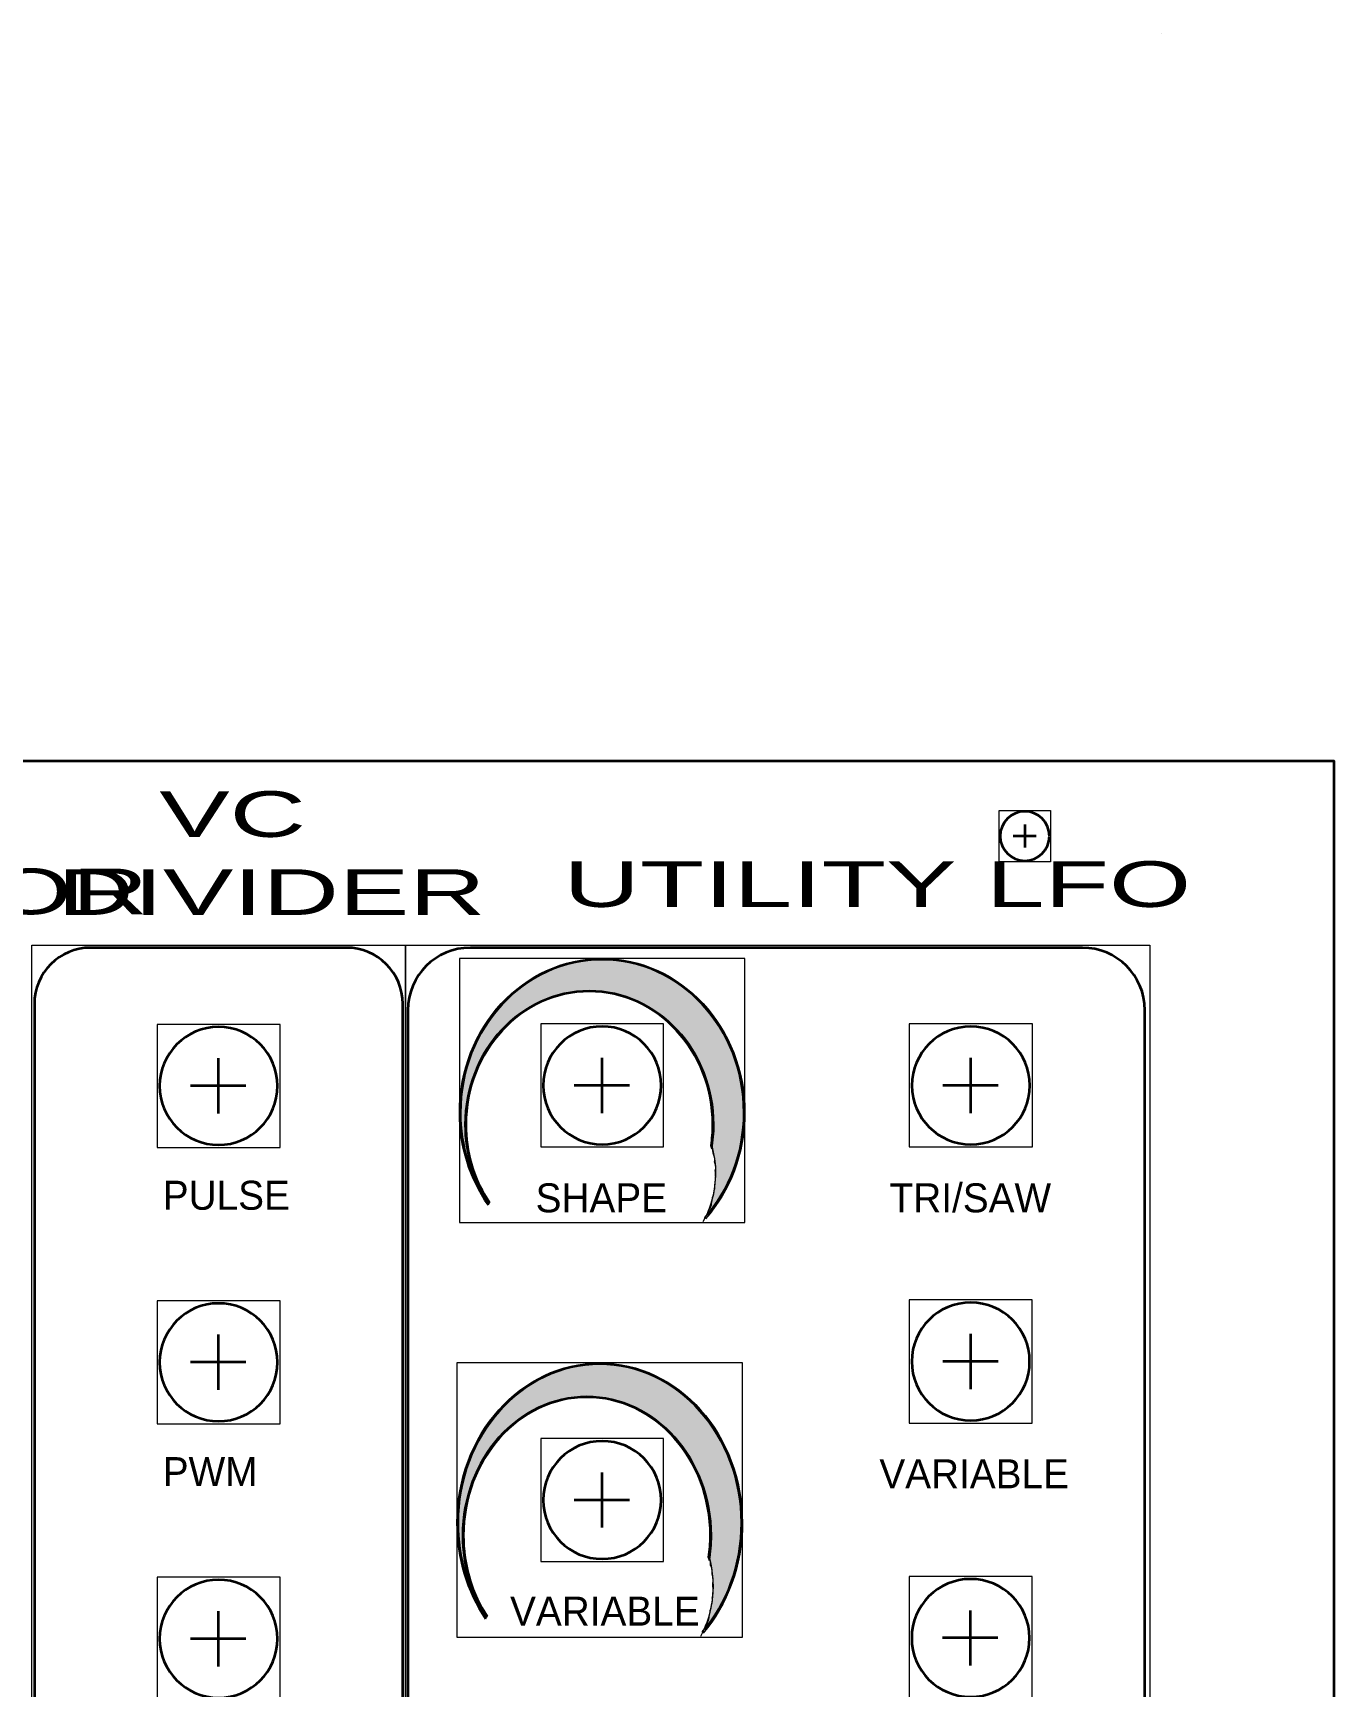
# Model space of a CAD drawing. Header units: inches. Extents: x 1 to 18, y -8 to 1.
# Drawn here: x 14.47 to 18, y -3.513 to 0.975 of the extents above; entities that cross this region are included whole.
import ezdxf

# ---------------------------------------------------------------- set-up
doc = ezdxf.new("R2010")
doc.units = ezdxf.units.IN
doc.header["$MEASUREMENT"] = 0
doc.layers.add('base panel', color=7, linetype='Continuous')
doc.layers.add('modules', color=7, linetype='Continuous')

# ---------------------------------------------------------------- blocks, each defined once
blk = doc.blocks.new('block 7')
at = {"layer": 'base panel', "lineweight": 0}
blk.add_lwpolyline([(17.0914, -1.1343), (17.2311, -1.1343), (17.2311, -1.2739), (17.0914, -1.2739), (17.0914, -1.1343)], dxfattribs=at)
at = {"layer": 'base panel', "color": 179, "lineweight": 35, "true_color": 0x231f20}
blk.add_open_spline([(17.2282, -1.2041), (17.2282, -1.241), (17.1982, -1.271), (17.1613, -1.271), (17.1243, -1.271), (17.0943, -1.241), (17.0943, -1.2041), (17.0943, -1.1671), (17.1243, -1.1372), (17.1613, -1.1372), (17.1982, -1.1372), (17.2282, -1.1671), (17.2282, -1.2041)], degree=3, knots=[0, 0, 0, 0, 1, 1, 1, 2, 2, 2, 3, 3, 3, 4, 4, 4, 4], dxfattribs=at)
blk = doc.blocks.new('block 6')
at = {"layer": 'base panel', "lineweight": 0}
blk.add_lwpolyline([(17.0914, -1.1343), (17.2311, -1.1343), (17.2311, -1.2739), (17.0914, -1.2739), (17.0914, -1.1343)], dxfattribs=at)
at = {"layer": 'base panel', "color": 179, "lineweight": 35, "true_color": 0x231f20}
for points in [[(17.1923, -1.2041), (17.1295, -1.2041)], [(17.1609, -1.1727), (17.1609, -1.2354)]]:
    blk.add_lwpolyline(points, dxfattribs=at)
at = {"layer": 'base panel'}
blk.add_blockref('block 7', (0, 0), dxfattribs=at)
blk = doc.blocks.new('block 5')
at = {"layer": 'base panel'}
blk.add_blockref('block 6', (0, 0), dxfattribs=at)
blk = doc.blocks.new('block 153')
at = {"layer": 'modules', "lineweight": 0}
blk.add_lwpolyline([(14.4662, -1.5), (15.4801, -1.5), (15.4801, -7.5139), (14.4662, -7.5139), (14.4662, -1.5)], dxfattribs=at)
blk.add_open_spline([(15.3204, -7.5069), (15.3204, -7.5069), (14.6258, -7.5069), (14.6258, -7.5069), (14.5415, -7.5069), (14.4731, -7.4386), (14.4731, -7.3542), (14.4731, -7.3542), (14.4731, -1.6597), (14.4731, -1.6597), (14.4731, -1.5753), (14.5415, -1.5069), (14.6258, -1.5069), (14.6258, -1.5069), (15.3204, -1.5069), (15.3204, -1.5069), (15.4047, -1.5069), (15.4731, -1.5753), (15.4731, -1.6597), (15.4731, -1.6597), (15.4731, -7.3542), (15.4731, -7.3542), (15.4731, -7.4386), (15.4047, -7.5069), (15.3204, -7.5069)], degree=3, knots=[0, 0, 0, 0, 1, 1, 1, 2, 2, 2, 3, 3, 3, 4, 4, 4, 5, 5, 5, 6, 6, 6, 7, 7, 7, 8, 8, 8, 8], dxfattribs=at)
at = {"layer": 'modules', "color": 179, "lineweight": 35, "true_color": 0x231f20}
blk.add_open_spline([(15.3204, -7.5069), (15.3204, -7.5069), (14.6258, -7.5069), (14.6258, -7.5069), (14.5415, -7.5069), (14.4731, -7.4386), (14.4731, -7.3542), (14.4731, -7.3542), (14.4731, -1.6597), (14.4731, -1.6597), (14.4731, -1.5753), (14.5415, -1.5069), (14.6258, -1.5069), (14.6258, -1.5069), (15.3204, -1.5069), (15.3204, -1.5069), (15.4047, -1.5069), (15.4731, -1.5753), (15.4731, -1.6597), (15.4731, -1.6597), (15.4731, -7.3542), (15.4731, -7.3542), (15.4731, -7.4386), (15.4047, -7.5069), (15.3204, -7.5069)], degree=3, knots=[0, 0, 0, 0, 1, 1, 1, 2, 2, 2, 3, 3, 3, 4, 4, 4, 5, 5, 5, 6, 6, 6, 7, 7, 7, 8, 8, 8, 8], dxfattribs=at)
blk = doc.blocks.new('block 154')
at = {"layer": 'modules', "lineweight": 0}
blk.add_lwpolyline([(14.8062, -2.0491), (15.1401, -2.0491), (15.1401, -1.7152), (14.8062, -1.7152), (14.8062, -2.0491)], dxfattribs=at)
at = {"layer": 'modules', "color": 179, "lineweight": 35, "true_color": 0x231f20}
for points in [[(14.9722, -1.8071), (14.9722, -1.9571)], [(15.0472, -1.8821), (14.8972, -1.8821)]]:
    blk.add_lwpolyline(points, dxfattribs=at)
blk.add_open_spline([(15.1331, -1.8821), (15.1331, -1.9705), (15.0615, -2.0421), (14.9731, -2.0421), (14.8848, -2.0421), (14.8131, -1.9705), (14.8131, -1.8821), (14.8131, -1.7938), (14.8848, -1.7221), (14.9731, -1.7221), (15.0615, -1.7221), (15.1331, -1.7938), (15.1331, -1.8821)], degree=3, knots=[0, 0, 0, 0, 1, 1, 1, 2, 2, 2, 3, 3, 3, 4, 4, 4, 4], dxfattribs=at)
blk = doc.blocks.new('block 155')
at = {"layer": 'modules', "lineweight": 0}
blk.add_lwpolyline([(14.8062, -2.7989), (15.1401, -2.7989), (15.1401, -2.465), (14.8062, -2.465), (14.8062, -2.7989)], dxfattribs=at)
at = {"layer": 'modules', "color": 179, "lineweight": 35, "true_color": 0x231f20}
for points in [[(14.9722, -2.5569), (14.9722, -2.7069)], [(15.0472, -2.6319), (14.8972, -2.6319)]]:
    blk.add_lwpolyline(points, dxfattribs=at)
blk.add_open_spline([(15.1331, -2.6319), (15.1331, -2.7203), (15.0615, -2.7919), (14.9731, -2.7919), (14.8848, -2.7919), (14.8131, -2.7203), (14.8131, -2.6319), (14.8131, -2.5436), (14.8848, -2.4719), (14.9731, -2.4719), (15.0615, -2.4719), (15.1331, -2.5436), (15.1331, -2.6319)], degree=3, knots=[0, 0, 0, 0, 1, 1, 1, 2, 2, 2, 3, 3, 3, 4, 4, 4, 4], dxfattribs=at)
blk = doc.blocks.new('block 156')
at = {"layer": 'modules', "lineweight": 0}
blk.add_lwpolyline([(14.8062, -3.5489), (15.1401, -3.5489), (15.1401, -3.215), (14.8062, -3.215), (14.8062, -3.5489)], dxfattribs=at)
at = {"layer": 'modules', "color": 179, "lineweight": 35, "true_color": 0x231f20}
for points in [[(14.9722, -3.3069), (14.9722, -3.4569)], [(15.0472, -3.3819), (14.8972, -3.3819)]]:
    blk.add_lwpolyline(points, dxfattribs=at)
blk.add_open_spline([(15.1331, -3.3819), (15.1331, -3.4703), (15.0615, -3.5419), (14.9731, -3.5419), (14.8848, -3.5419), (14.8131, -3.4703), (14.8131, -3.3819), (14.8131, -3.2936), (14.8848, -3.2219), (14.9731, -3.2219), (15.0615, -3.2219), (15.1331, -3.2936), (15.1331, -3.3819)], degree=3, knots=[0, 0, 0, 0, 1, 1, 1, 2, 2, 2, 3, 3, 3, 4, 4, 4, 4], dxfattribs=at)
blk = doc.blocks.new('block 162')
at = {"layer": 'modules', "lineweight": 0}
blk.add_lwpolyline([(14.4662, -1.5), (15.4801, -1.5), (15.4801, -7.5139), (14.4662, -7.5139), (14.4662, -1.5)], dxfattribs=at)
blk = doc.blocks.new('block 152')
at = {"layer": 'modules', "lineweight": 0}
blk.add_lwpolyline([(14.4662, -1.5), (15.4801, -1.5), (15.4801, -7.5139), (14.4662, -7.5139), (14.4662, -1.5)], dxfattribs=at)
at = {"layer": 'modules'}
for name in ['block 153', 'block 162', 'block 154', 'block 155', 'block 156']:
    blk.add_blockref(name, (0, 0), dxfattribs=at)
at = {"layer": 'modules', "color": 179, "true_color": 0x231f20, "char_height": 0.078667, "attachment_point": 7}
for s, insert in [('\\fFutura Medium|b0|i0|c0|p34;\\W1;PULSE', (14.8216, -2.2191)), ('\\fFutura Medium|b0|i0|c0|p34;\\W1;PWM', (14.8216, -2.9679))]:
    blk.add_mtext(s, dxfattribs=dict(at, insert=insert))
blk = doc.blocks.new('block 151')
at = {"layer": 'modules'}
blk.add_blockref('block 152', (0, 0), dxfattribs=at)
blk = doc.blocks.new('block 167')
at = {"layer": 'modules', "lineweight": 0}
blk.add_lwpolyline([(15.4801, -1.5), (17.5009, -1.5), (17.5009, -7.5139), (15.4801, -7.5139), (15.4801, -1.5)], dxfattribs=at)
blk.add_open_spline([(17.3176, -7.5069), (17.3176, -7.5069), (15.6564, -7.5069), (15.6564, -7.5069), (15.5628, -7.5069), (15.487, -7.4311), (15.487, -7.3376), (15.487, -7.3376), (15.487, -1.6763), (15.487, -1.6763), (15.487, -1.5828), (15.5628, -1.5069), (15.6564, -1.5069), (15.6564, -1.5069), (17.3176, -1.5069), (17.3176, -1.5069), (17.4112, -1.5069), (17.487, -1.5828), (17.487, -1.6763), (17.487, -1.6763), (17.487, -7.3376), (17.487, -7.3376), (17.487, -7.4311), (17.4112, -7.5069), (17.3176, -7.5069)], degree=3, knots=[0, 0, 0, 0, 1, 1, 1, 2, 2, 2, 3, 3, 3, 4, 4, 4, 5, 5, 5, 6, 6, 6, 7, 7, 7, 8, 8, 8, 8], dxfattribs=at)
at = {"layer": 'modules', "color": 179, "lineweight": 35, "true_color": 0x231f20}
blk.add_open_spline([(17.3176, -7.5069), (17.3176, -7.5069), (15.6564, -7.5069), (15.6564, -7.5069), (15.5628, -7.5069), (15.487, -7.4311), (15.487, -7.3376), (15.487, -7.3376), (15.487, -1.6763), (15.487, -1.6763), (15.487, -1.5828), (15.5628, -1.5069), (15.6564, -1.5069), (15.6564, -1.5069), (17.3176, -1.5069), (17.3176, -1.5069), (17.4112, -1.5069), (17.487, -1.5828), (17.487, -1.6763), (17.487, -1.6763), (17.487, -7.3376), (17.487, -7.3376), (17.487, -7.4311), (17.4112, -7.5069), (17.3176, -7.5069)], degree=3, knots=[0, 0, 0, 0, 1, 1, 1, 2, 2, 2, 3, 3, 3, 4, 4, 4, 5, 5, 5, 6, 6, 6, 7, 7, 7, 8, 8, 8, 8], dxfattribs=at)
blk = doc.blocks.new('block 168')
at = {"layer": 'modules', "lineweight": 0}
blk.add_lwpolyline([(15.8473, -2.0474), (16.1811, -2.0474), (16.1811, -1.7136), (15.8473, -1.7136), (15.8473, -2.0474)], dxfattribs=at)
at = {"layer": 'modules', "color": 179, "lineweight": 35, "true_color": 0x231f20}
for points in [[(16.0133, -1.8055), (16.0133, -1.9555)], [(16.0883, -1.8805), (15.9383, -1.8805)]]:
    blk.add_lwpolyline(points, dxfattribs=at)
blk.add_open_spline([(16.1742, -1.8805), (16.1742, -1.9689), (16.1026, -2.0405), (16.0142, -2.0405), (15.9258, -2.0405), (15.8542, -1.9689), (15.8542, -1.8805), (15.8542, -1.7921), (15.9258, -1.7205), (16.0142, -1.7205), (16.1026, -1.7205), (16.1742, -1.7921), (16.1742, -1.8805)], degree=3, knots=[0, 0, 0, 0, 1, 1, 1, 2, 2, 2, 3, 3, 3, 4, 4, 4, 4], dxfattribs=at)
blk = doc.blocks.new('block 169')
at = {"layer": 'modules', "lineweight": 0}
blk.add_lwpolyline([(15.8473, -3.1724), (16.1811, -3.1724), (16.1811, -2.8386), (15.8473, -2.8386), (15.8473, -3.1724)], dxfattribs=at)
at = {"layer": 'modules', "color": 179, "lineweight": 35, "true_color": 0x231f20}
for points in [[(16.0133, -2.9305), (16.0133, -3.0805)], [(16.0883, -3.0055), (15.9383, -3.0055)]]:
    blk.add_lwpolyline(points, dxfattribs=at)
blk.add_open_spline([(16.1742, -3.0055), (16.1742, -3.0939), (16.1026, -3.1655), (16.0142, -3.1655), (15.9258, -3.1655), (15.8542, -3.0939), (15.8542, -3.0055), (15.8542, -2.9171), (15.9258, -2.8455), (16.0142, -2.8455), (16.1026, -2.8455), (16.1742, -2.9171), (16.1742, -3.0055)], degree=3, knots=[0, 0, 0, 0, 1, 1, 1, 2, 2, 2, 3, 3, 3, 4, 4, 4, 4], dxfattribs=at)
blk = doc.blocks.new('block 174')
at = {"layer": 'modules', "lineweight": 0}
blk.add_lwpolyline([(16.8478, -2.0477), (17.1817, -2.0477), (17.1817, -1.7138), (16.8478, -1.7138), (16.8478, -2.0477)], dxfattribs=at)
at = {"layer": 'modules', "color": 179, "lineweight": 35, "true_color": 0x231f20}
for points in [[(17.0138, -1.8058), (17.0138, -1.9558)], [(17.0888, -1.8808), (16.9388, -1.8808)]]:
    blk.add_lwpolyline(points, dxfattribs=at)
blk.add_open_spline([(17.1748, -1.8808), (17.1748, -1.9691), (17.1031, -2.0408), (17.0148, -2.0408), (16.9264, -2.0408), (16.8548, -1.9691), (16.8548, -1.8808), (16.8548, -1.7924), (16.9264, -1.7208), (17.0148, -1.7208), (17.1031, -1.7208), (17.1748, -1.7924), (17.1748, -1.8808)], degree=3, knots=[0, 0, 0, 0, 1, 1, 1, 2, 2, 2, 3, 3, 3, 4, 4, 4, 4], dxfattribs=at)
blk = doc.blocks.new('block 175')
at = {"layer": 'modules', "lineweight": 0}
blk.add_lwpolyline([(16.8475, -2.7966), (17.1813, -2.7966), (17.1813, -2.4627), (16.8475, -2.4627), (16.8475, -2.7966)], dxfattribs=at)
at = {"layer": 'modules', "color": 179, "lineweight": 35, "true_color": 0x231f20}
for points in [[(17.0135, -2.5547), (17.0135, -2.7047)], [(17.0885, -2.6297), (16.9385, -2.6297)]]:
    blk.add_lwpolyline(points, dxfattribs=at)
blk.add_open_spline([(17.1744, -2.6297), (17.1744, -2.718), (17.1028, -2.7897), (17.0144, -2.7897), (16.926, -2.7897), (16.8544, -2.718), (16.8544, -2.6297), (16.8544, -2.5413), (16.926, -2.4697), (17.0144, -2.4697), (17.1028, -2.4697), (17.1744, -2.5413), (17.1744, -2.6297)], degree=3, knots=[0, 0, 0, 0, 1, 1, 1, 2, 2, 2, 3, 3, 3, 4, 4, 4, 4], dxfattribs=at)
blk = doc.blocks.new('block 176')
at = {"layer": 'modules', "lineweight": 0}
blk.add_lwpolyline([(16.8473, -3.5469), (17.1811, -3.5469), (17.1811, -3.213), (16.8473, -3.213), (16.8473, -3.5469)], dxfattribs=at)
at = {"layer": 'modules', "color": 179, "lineweight": 35, "true_color": 0x231f20}
for points in [[(17.0133, -3.3049), (17.0133, -3.4549)], [(17.0883, -3.3799), (16.9383, -3.3799)]]:
    blk.add_lwpolyline(points, dxfattribs=at)
blk.add_open_spline([(17.1742, -3.3799), (17.1742, -3.4683), (17.1026, -3.5399), (17.0142, -3.5399), (16.9258, -3.5399), (16.8542, -3.4683), (16.8542, -3.3799), (16.8542, -3.2916), (16.9258, -3.2199), (17.0142, -3.2199), (17.1026, -3.2199), (17.1742, -3.2916), (17.1742, -3.3799)], degree=3, knots=[0, 0, 0, 0, 1, 1, 1, 2, 2, 2, 3, 3, 3, 4, 4, 4, 4], dxfattribs=at)
blk = doc.blocks.new('block 182')
at = {"layer": 'modules', "lineweight": 0}
blk.add_lwpolyline([(15.4801, -1.5), (17.5009, -1.5), (17.5009, -7.5139), (15.4801, -7.5139), (15.4801, -1.5)], dxfattribs=at)
blk = doc.blocks.new('block 183')
at = {"layer": 'modules', "lineweight": 0}
blk.add_lwpolyline([(15.4801, -1.5), (17.5009, -1.5), (17.5009, -7.5139), (15.4801, -7.5139), (15.4801, -1.5)], dxfattribs=at)
blk = doc.blocks.new('block 186')
at = {"layer": 'modules', "true_color": 0xffffff}
h = blk.add_hatch(color=7, dxfattribs=at)
h.dxf.hatch_style = 2
edge = h.paths.add_edge_path()
edge.add_spline(control_points=[(16.0075, -2.6335), (15.7938, -2.6335), (15.6199, -2.8284), (15.6199, -3.0678), (15.6199, -3.1635), (15.6473, -3.2539), (15.6977, -3.3286), (15.6984, -3.3271), (15.6991, -3.3257), (15.7, -3.3244), (15.6507, -3.2507), (15.6239, -3.1619), (15.6239, -3.0678), (15.6239, -2.8309), (15.796, -2.6382), (16.0075, -2.6382), (16.2191, -2.6382), (16.3912, -2.8309), (16.3912, -3.0678), (16.3912, -3.1822), (16.351, -3.2863), (16.2857, -3.3633), (16.2866, -3.3645), (16.2874, -3.3658), (16.2881, -3.3671), (16.3544, -3.2892), (16.3951, -3.1837), (16.3951, -3.0678), (16.3951, -2.8284), (16.2213, -2.6335), (16.0075, -2.6335)], knot_values=[0, 0, 0, 0, 0.013889, 0.013889, 0.013889, 0.027778, 0.027778, 0.027778, 0.041667, 0.041667, 0.041667, 0.055556, 0.055556, 0.055556, 0.069444, 0.069444, 0.069444, 0.083333, 0.083333, 0.083333, 0.097222, 0.097222, 0.097222, 0.111111, 0.111111, 0.111111, 0.125, 0.125, 0.125, 0.138889, 0.138889, 0.138889, 0.138889], degree=3, periodic=0)
edge.add_line((16.0075, -2.6335), (16.0075, -2.6335))
h = blk.add_hatch(color=7, dxfattribs=at)
h.dxf.hatch_style = 2
edge = h.paths.add_edge_path()
edge.add_spline(control_points=[(16.3098, -3.298), (16.3098, -3.2982), (16.3098, -3.2985), (16.3097, -3.2988), (16.3091, -3.3013), (16.3081, -3.3037), (16.3069, -3.3061), (16.3071, -3.311), (16.3063, -3.3158), (16.3049, -3.3203), (16.3047, -3.3259), (16.3036, -3.3314), (16.3012, -3.3361), (16.2998, -3.339), (16.298, -3.3417), (16.2958, -3.344), (16.2955, -3.3447), (16.2953, -3.3455), (16.295, -3.3462), (16.2946, -3.3498), (16.2942, -3.3534), (16.2937, -3.357), (16.3554, -3.2804), (16.3931, -3.1792), (16.3931, -3.0678), (16.3931, -2.8292), (16.2205, -2.6359), (16.0075, -2.6359), (15.7946, -2.6359), (15.6219, -2.8292), (15.6219, -3.0678), (15.6219, -3.1649), (15.6506, -3.2543), (15.6988, -3.3264), (15.6995, -3.3251), (15.7003, -3.3239), (15.7011, -3.3227), (15.6609, -3.2607), (15.637, -3.1845), (15.637, -3.1019), (15.637, -2.894), (15.7872, -2.7256), (15.9727, -2.7256), (16.1583, -2.7256), (16.3086, -2.894), (16.3086, -3.1019), (16.3086, -3.1216), (16.3069, -3.1408), (16.3042, -3.1597), (16.3057, -3.1632), (16.3066, -3.167), (16.3071, -3.1709), (16.3083, -3.1745), (16.3086, -3.1784), (16.3086, -3.1823), (16.3105, -3.1858), (16.3118, -3.1898), (16.3125, -3.194), (16.3125, -3.194), (16.3125, -3.194), (16.3125, -3.194), (16.3128, -3.1961), (16.313, -3.1982), (16.313, -3.2003), (16.313, -3.2003), (16.313, -3.2004), (16.313, -3.2004), (16.3131, -3.2025), (16.313, -3.2046), (16.3127, -3.2067), (16.316, -3.2144), (16.3166, -3.2237), (16.3146, -3.2321), (16.3149, -3.2348), (16.315, -3.2375), (16.3148, -3.2402), (16.3148, -3.2403), (16.3149, -3.2404), (16.3149, -3.2404), (16.3161, -3.2455), (16.3162, -3.2523), (16.3149, -3.2582), (16.3149, -3.2614), (16.3146, -3.2646), (16.314, -3.2677), (16.3137, -3.2687), (16.3134, -3.2698), (16.313, -3.2708), (16.3133, -3.2725), (16.3135, -3.2742), (16.3135, -3.2759), (16.3137, -3.2797), (16.3129, -3.2838), (16.3116, -3.2876), (16.3114, -3.2911), (16.3108, -3.2947), (16.3098, -3.298)], knot_values=[0, 0, 0, 0, 0.013889, 0.013889, 0.013889, 0.027778, 0.027778, 0.027778, 0.041667, 0.041667, 0.041667, 0.055556, 0.055556, 0.055556, 0.069444, 0.069444, 0.069444, 0.083333, 0.083333, 0.083333, 0.097222, 0.097222, 0.097222, 0.111111, 0.111111, 0.111111, 0.125, 0.125, 0.125, 0.138889, 0.138889, 0.138889, 0.152778, 0.152778, 0.152778, 0.166667, 0.166667, 0.166667, 0.180556, 0.180556, 0.180556, 0.194444, 0.194444, 0.194444, 0.208333, 0.208333, 0.208333, 0.222222, 0.222222, 0.222222, 0.236111, 0.236111, 0.236111, 0.25, 0.25, 0.25, 0.263889, 0.263889, 0.263889, 0.277778, 0.277778, 0.277778, 0.291667, 0.291667, 0.291667, 0.305556, 0.305556, 0.305556, 0.319444, 0.319444, 0.319444, 0.333333, 0.333333, 0.333333, 0.347222, 0.347222, 0.347222, 0.361111, 0.361111, 0.361111, 0.375, 0.375, 0.375, 0.388889, 0.388889, 0.388889, 0.402778, 0.402778, 0.402778, 0.416667, 0.416667, 0.416667, 0.430556, 0.430556, 0.430556, 0.444444, 0.444444, 0.444444, 0.444444], degree=3, periodic=0)
edge.add_line((16.3098, -3.298), (16.3098, -3.298))
h = blk.add_hatch(color=7, dxfattribs=at)
h.dxf.hatch_style = 2
edge = h.paths.add_edge_path()
edge.add_spline(control_points=[(16.3021, -3.1604), (16.3033, -3.1631), (16.3042, -3.166), (16.3048, -3.1691), (16.3083, -3.1472), (16.3104, -3.1248), (16.3104, -3.1019), (16.3104, -2.8931), (16.1589, -2.7233), (15.9727, -2.7233), (15.7865, -2.7233), (15.635, -2.8931), (15.635, -3.1019), (15.635, -3.1842), (15.6587, -3.2605), (15.6987, -3.3227), (15.6976, -3.3189), (15.6965, -3.315), (15.6956, -3.3111), (15.6953, -3.3103), (15.6951, -3.3095), (15.6949, -3.3086), (15.6596, -3.2494), (15.639, -3.1783), (15.639, -3.1019), (15.639, -2.8957), (15.7887, -2.728), (15.9727, -2.728), (16.1567, -2.728), (16.3064, -2.8957), (16.3064, -3.1019), (16.3064, -3.1218), (16.3048, -3.1413), (16.3021, -3.1604)], knot_values=[0, 0, 0, 0, 0.013889, 0.013889, 0.013889, 0.027778, 0.027778, 0.027778, 0.041667, 0.041667, 0.041667, 0.055556, 0.055556, 0.055556, 0.069444, 0.069444, 0.069444, 0.083333, 0.083333, 0.083333, 0.097222, 0.097222, 0.097222, 0.111111, 0.111111, 0.111111, 0.125, 0.125, 0.125, 0.138889, 0.138889, 0.138889, 0.152778, 0.152778, 0.152778, 0.152778], degree=3, periodic=0)
edge.add_line((16.3021, -3.1604), (16.3021, -3.1604))
h = blk.add_hatch(color=7, dxfattribs=at)
h.dxf.hatch_style = 2
edge = h.paths.add_edge_path()
edge.add_spline(control_points=[(16.3023, -3.1608), (16.3035, -3.1637), (16.3044, -3.1667), (16.3049, -3.1698), (16.3085, -3.1478), (16.3106, -3.1251), (16.3106, -3.1019), (16.3106, -2.8931), (16.159, -2.7233), (15.9728, -2.7233), (15.7865, -2.7233), (15.635, -2.8931), (15.635, -3.1019), (15.635, -3.1851), (15.6592, -3.262), (15.6999, -3.3245), (15.7007, -3.3232), (15.7016, -3.322), (15.7026, -3.3209), (15.6626, -3.2593), (15.639, -3.1837), (15.639, -3.1019), (15.639, -2.8957), (15.7887, -2.728), (15.9728, -2.728), (16.1568, -2.728), (16.3066, -2.8957), (16.3066, -3.1019), (16.3066, -3.1219), (16.305, -3.1416), (16.3023, -3.1608)], knot_values=[0, 0, 0, 0, 0.013889, 0.013889, 0.013889, 0.027778, 0.027778, 0.027778, 0.041667, 0.041667, 0.041667, 0.055556, 0.055556, 0.055556, 0.069444, 0.069444, 0.069444, 0.083333, 0.083333, 0.083333, 0.097222, 0.097222, 0.097222, 0.111111, 0.111111, 0.111111, 0.125, 0.125, 0.125, 0.138889, 0.138889, 0.138889, 0.138889], degree=3, periodic=0)
edge.add_line((16.3023, -3.1608), (16.3023, -3.1608))
at = {"layer": 'modules', "lineweight": 0}
blk.add_lwpolyline([(15.6199, -3.3775), (16.3951, -3.3775), (16.3951, -2.6335), (15.6199, -2.6335), (15.6199, -3.3775)], dxfattribs=at)
for points, knots in [([(16.0075, -2.6335), (15.7938, -2.6335), (15.6199, -2.8284), (15.6199, -3.0678), (15.6199, -3.1635), (15.6473, -3.2539), (15.6977, -3.3286), (15.6984, -3.3271), (15.6991, -3.3257), (15.7, -3.3244), (15.6507, -3.2507), (15.6239, -3.1619), (15.6239, -3.0678), (15.6239, -2.8309), (15.796, -2.6382), (16.0075, -2.6382), (16.2191, -2.6382), (16.3912, -2.8309), (16.3912, -3.0678), (16.3912, -3.1822), (16.351, -3.2863), (16.2857, -3.3633), (16.2866, -3.3645), (16.2874, -3.3658), (16.2881, -3.3671), (16.3544, -3.2892), (16.3951, -3.1837), (16.3951, -3.0678), (16.3951, -2.8284), (16.2213, -2.6335), (16.0075, -2.6335)], [0, 0, 0, 0, 1, 1, 1, 2, 2, 2, 3, 3, 3, 4, 4, 4, 5, 5, 5, 6, 6, 6, 7, 7, 7, 8, 8, 8, 9, 9, 9, 10, 10, 10, 10]), ([(16.3098, -3.298), (16.3098, -3.2982), (16.3098, -3.2985), (16.3097, -3.2988), (16.3091, -3.3013), (16.3081, -3.3037), (16.3069, -3.3061), (16.3071, -3.311), (16.3063, -3.3158), (16.3049, -3.3203), (16.3047, -3.3259), (16.3036, -3.3314), (16.3012, -3.3361), (16.2998, -3.339), (16.298, -3.3417), (16.2958, -3.344), (16.2955, -3.3447), (16.2953, -3.3455), (16.295, -3.3462), (16.2946, -3.3498), (16.2942, -3.3534), (16.2937, -3.357), (16.3554, -3.2804), (16.3931, -3.1792), (16.3931, -3.0678), (16.3931, -2.8292), (16.2205, -2.6359), (16.0075, -2.6359), (15.7946, -2.6359), (15.6219, -2.8292), (15.6219, -3.0678), (15.6219, -3.1649), (15.6506, -3.2543), (15.6988, -3.3264), (15.6995, -3.3251), (15.7003, -3.3239), (15.7011, -3.3227), (15.6609, -3.2607), (15.637, -3.1845), (15.637, -3.1019), (15.637, -2.894), (15.7872, -2.7256), (15.9727, -2.7256), (16.1583, -2.7256), (16.3086, -2.894), (16.3086, -3.1019), (16.3086, -3.1216), (16.3069, -3.1408), (16.3042, -3.1597), (16.3057, -3.1632), (16.3066, -3.167), (16.3071, -3.1709), (16.3083, -3.1745), (16.3086, -3.1784), (16.3086, -3.1823), (16.3105, -3.1858), (16.3118, -3.1898), (16.3125, -3.194), (16.3125, -3.194), (16.3125, -3.194), (16.3125, -3.194), (16.3128, -3.1961), (16.313, -3.1982), (16.313, -3.2003), (16.313, -3.2003), (16.313, -3.2004), (16.313, -3.2004), (16.3131, -3.2025), (16.313, -3.2046), (16.3127, -3.2067), (16.316, -3.2144), (16.3166, -3.2237), (16.3146, -3.2321), (16.3149, -3.2348), (16.315, -3.2375), (16.3148, -3.2402), (16.3148, -3.2403), (16.3149, -3.2404), (16.3149, -3.2404), (16.3161, -3.2455), (16.3162, -3.2523), (16.3149, -3.2582), (16.3149, -3.2614), (16.3146, -3.2646), (16.314, -3.2677), (16.3137, -3.2687), (16.3134, -3.2698), (16.313, -3.2708), (16.3133, -3.2725), (16.3135, -3.2742), (16.3135, -3.2759), (16.3137, -3.2797), (16.3129, -3.2838), (16.3116, -3.2876), (16.3114, -3.2911), (16.3108, -3.2947), (16.3098, -3.298)], [0, 0, 0, 0, 1, 1, 1, 2, 2, 2, 3, 3, 3, 4, 4, 4, 5, 5, 5, 6, 6, 6, 7, 7, 7, 8, 8, 8, 9, 9, 9, 10, 10, 10, 11, 11, 11, 12, 12, 12, 13, 13, 13, 14, 14, 14, 15, 15, 15, 16, 16, 16, 17, 17, 17, 18, 18, 18, 19, 19, 19, 20, 20, 20, 21, 21, 21, 22, 22, 22, 23, 23, 23, 24, 24, 24, 25, 25, 25, 26, 26, 26, 27, 27, 27, 28, 28, 28, 29, 29, 29, 30, 30, 30, 31, 31, 31, 32, 32, 32, 32]), ([(16.3021, -3.1604), (16.3033, -3.1631), (16.3042, -3.166), (16.3048, -3.1691), (16.3083, -3.1472), (16.3104, -3.1248), (16.3104, -3.1019), (16.3104, -2.8931), (16.1589, -2.7233), (15.9727, -2.7233), (15.7865, -2.7233), (15.635, -2.8931), (15.635, -3.1019), (15.635, -3.1842), (15.6587, -3.2605), (15.6987, -3.3227), (15.6976, -3.3189), (15.6965, -3.315), (15.6956, -3.3111), (15.6953, -3.3103), (15.6951, -3.3095), (15.6949, -3.3086), (15.6596, -3.2494), (15.639, -3.1783), (15.639, -3.1019), (15.639, -2.8957), (15.7887, -2.728), (15.9727, -2.728), (16.1567, -2.728), (16.3064, -2.8957), (16.3064, -3.1019), (16.3064, -3.1218), (16.3048, -3.1413), (16.3021, -3.1604)], [0, 0, 0, 0, 1, 1, 1, 2, 2, 2, 3, 3, 3, 4, 4, 4, 5, 5, 5, 6, 6, 6, 7, 7, 7, 8, 8, 8, 9, 9, 9, 10, 10, 10, 11, 11, 11, 11]), ([(16.3023, -3.1608), (16.3035, -3.1637), (16.3044, -3.1667), (16.3049, -3.1698), (16.3085, -3.1478), (16.3106, -3.1251), (16.3106, -3.1019), (16.3106, -2.8931), (16.159, -2.7233), (15.9728, -2.7233), (15.7865, -2.7233), (15.635, -2.8931), (15.635, -3.1019), (15.635, -3.1851), (15.6592, -3.262), (15.6999, -3.3245), (15.7007, -3.3232), (15.7016, -3.322), (15.7026, -3.3209), (15.6626, -3.2593), (15.639, -3.1837), (15.639, -3.1019), (15.639, -2.8957), (15.7887, -2.728), (15.9728, -2.728), (16.1568, -2.728), (16.3066, -2.8957), (16.3066, -3.1019), (16.3066, -3.1219), (16.305, -3.1416), (16.3023, -3.1608)], [0, 0, 0, 0, 1, 1, 1, 2, 2, 2, 3, 3, 3, 4, 4, 4, 5, 5, 5, 6, 6, 6, 7, 7, 7, 8, 8, 8, 9, 9, 9, 10, 10, 10, 10])]:
    blk.add_open_spline(points, degree=3, knots=knots, dxfattribs=at)
at = {"layer": 'modules', "color": 7, "lineweight": 9, "true_color": 0xffffff}
blk.add_open_spline([(16.2821, -3.3751), (16.3175, -3.3094), (16.3255, -3.2297), (16.3043, -3.1563)], degree=3, dxfattribs=at)
blk = doc.blocks.new('block 187')
at = {"layer": 'modules', "true_color": 0xffffff}
h = blk.add_hatch(color=7, dxfattribs=at)
h.dxf.hatch_style = 2
edge = h.paths.add_edge_path()
edge.add_spline(control_points=[(16.0142, -1.5359), (15.8005, -1.5359), (15.6266, -1.7235), (15.6266, -1.9542), (15.6266, -2.0463), (15.654, -2.1334), (15.7044, -2.2054), (15.705, -2.204), (15.7058, -2.2026), (15.7066, -2.2014), (15.6574, -2.1304), (15.6306, -2.0448), (15.6306, -1.9542), (15.6306, -1.726), (15.8027, -1.5404), (16.0142, -1.5404), (16.2257, -1.5404), (16.3978, -1.726), (16.3978, -1.9542), (16.3978, -2.0644), (16.3577, -2.1646), (16.2924, -2.2388), (16.2932, -2.24), (16.2941, -2.2412), (16.2948, -2.2425), (16.3611, -2.1674), (16.4018, -2.0659), (16.4018, -1.9542), (16.4018, -1.7235), (16.2279, -1.5359), (16.0142, -1.5359)], knot_values=[0, 0, 0, 0, 0.013889, 0.013889, 0.013889, 0.027778, 0.027778, 0.027778, 0.041667, 0.041667, 0.041667, 0.055556, 0.055556, 0.055556, 0.069444, 0.069444, 0.069444, 0.083333, 0.083333, 0.083333, 0.097222, 0.097222, 0.097222, 0.111111, 0.111111, 0.111111, 0.125, 0.125, 0.125, 0.138889, 0.138889, 0.138889, 0.138889], degree=3, periodic=0)
edge.add_line((16.0142, -1.5359), (16.0142, -1.5359))
h = blk.add_hatch(color=7, dxfattribs=at)
h.dxf.hatch_style = 2
edge = h.paths.add_edge_path()
edge.add_spline(control_points=[(16.3165, -2.1759), (16.3164, -2.1761), (16.3164, -2.1764), (16.3164, -2.1767), (16.3158, -2.1791), (16.3148, -2.1815), (16.3136, -2.1837), (16.3137, -2.1884), (16.313, -2.1931), (16.3115, -2.1974), (16.3114, -2.2028), (16.3102, -2.2081), (16.3079, -2.2127), (16.3065, -2.2154), (16.3046, -2.218), (16.3025, -2.2202), (16.3022, -2.2209), (16.302, -2.2217), (16.3017, -2.2223), (16.3013, -2.2258), (16.3009, -2.2293), (16.3004, -2.2327), (16.3621, -2.159), (16.3998, -2.0615), (16.3998, -1.9542), (16.3998, -1.7243), (16.2272, -1.5381), (16.0142, -1.5381), (15.8012, -1.5381), (15.6286, -1.7243), (15.6286, -1.9542), (15.6286, -2.0477), (15.6573, -2.1338), (15.7055, -2.2032), (15.7062, -2.202), (15.7069, -2.2008), (15.7078, -2.1997), (15.6675, -2.14), (15.6437, -2.0666), (15.6437, -1.987), (15.6437, -1.7868), (15.7939, -1.6246), (15.9794, -1.6246), (16.165, -1.6246), (16.3152, -1.7868), (16.3152, -1.987), (16.3152, -2.006), (16.3136, -2.0245), (16.3108, -2.0427), (16.3123, -2.046), (16.3133, -2.0497), (16.3137, -2.0535), (16.3149, -2.057), (16.3153, -2.0607), (16.3153, -2.0645), (16.3171, -2.0679), (16.3184, -2.0717), (16.3191, -2.0757), (16.3191, -2.0757), (16.3191, -2.0757), (16.3191, -2.0758), (16.3195, -2.0777), (16.3197, -2.0798), (16.3197, -2.0818), (16.3197, -2.0818), (16.3197, -2.0819), (16.3197, -2.0819), (16.3197, -2.0839), (16.3196, -2.0859), (16.3193, -2.0879), (16.3226, -2.0954), (16.3232, -2.1044), (16.3213, -2.1125), (16.3216, -2.115), (16.3217, -2.1177), (16.3215, -2.1203), (16.3215, -2.1203), (16.3215, -2.1204), (16.3215, -2.1205), (16.3228, -2.1253), (16.3228, -2.1319), (16.3215, -2.1376), (16.3215, -2.1407), (16.3212, -2.1438), (16.3206, -2.1467), (16.3204, -2.1477), (16.3201, -2.1488), (16.3197, -2.1498), (16.3199, -2.1514), (16.3201, -2.153), (16.3202, -2.1546), (16.3204, -2.1583), (16.3196, -2.1622), (16.3182, -2.1659), (16.3181, -2.1693), (16.3175, -2.1727), (16.3165, -2.1759)], knot_values=[0, 0, 0, 0, 0.013889, 0.013889, 0.013889, 0.027778, 0.027778, 0.027778, 0.041667, 0.041667, 0.041667, 0.055556, 0.055556, 0.055556, 0.069444, 0.069444, 0.069444, 0.083333, 0.083333, 0.083333, 0.097222, 0.097222, 0.097222, 0.111111, 0.111111, 0.111111, 0.125, 0.125, 0.125, 0.138889, 0.138889, 0.138889, 0.152778, 0.152778, 0.152778, 0.166667, 0.166667, 0.166667, 0.180556, 0.180556, 0.180556, 0.194444, 0.194444, 0.194444, 0.208333, 0.208333, 0.208333, 0.222222, 0.222222, 0.222222, 0.236111, 0.236111, 0.236111, 0.25, 0.25, 0.25, 0.263889, 0.263889, 0.263889, 0.277778, 0.277778, 0.277778, 0.291667, 0.291667, 0.291667, 0.305556, 0.305556, 0.305556, 0.319444, 0.319444, 0.319444, 0.333333, 0.333333, 0.333333, 0.347222, 0.347222, 0.347222, 0.361111, 0.361111, 0.361111, 0.375, 0.375, 0.375, 0.388889, 0.388889, 0.388889, 0.402778, 0.402778, 0.402778, 0.416667, 0.416667, 0.416667, 0.430556, 0.430556, 0.430556, 0.444444, 0.444444, 0.444444, 0.444444], degree=3, periodic=0)
edge.add_line((16.3165, -2.1759), (16.3165, -2.1759))
h = blk.add_hatch(color=7, dxfattribs=at)
h.dxf.hatch_style = 2
edge = h.paths.add_edge_path()
edge.add_spline(control_points=[(16.3087, -2.0433), (16.3099, -2.046), (16.3109, -2.0488), (16.3114, -2.0517), (16.315, -2.0307), (16.3171, -2.0091), (16.3171, -1.987), (16.3171, -1.7859), (16.1656, -1.6223), (15.9794, -1.6223), (15.7932, -1.6223), (15.6417, -1.7859), (15.6417, -1.987), (15.6417, -2.0663), (15.6653, -2.1398), (15.7053, -2.1997), (15.7042, -2.196), (15.7032, -2.1923), (15.7023, -2.1886), (15.702, -2.1878), (15.7018, -2.187), (15.7015, -2.1862), (15.6663, -2.1291), (15.6457, -2.0606), (15.6457, -1.987), (15.6457, -1.7884), (15.7954, -1.6268), (15.9794, -1.6268), (16.1634, -1.6268), (16.3131, -1.7884), (16.3131, -1.987), (16.3131, -2.0062), (16.3115, -2.025), (16.3087, -2.0433)], knot_values=[0, 0, 0, 0, 0.013889, 0.013889, 0.013889, 0.027778, 0.027778, 0.027778, 0.041667, 0.041667, 0.041667, 0.055556, 0.055556, 0.055556, 0.069444, 0.069444, 0.069444, 0.083333, 0.083333, 0.083333, 0.097222, 0.097222, 0.097222, 0.111111, 0.111111, 0.111111, 0.125, 0.125, 0.125, 0.138889, 0.138889, 0.138889, 0.152778, 0.152778, 0.152778, 0.152778], degree=3, periodic=0)
edge.add_line((16.3087, -2.0433), (16.3087, -2.0433))
h = blk.add_hatch(color=7, dxfattribs=at)
h.dxf.hatch_style = 2
edge = h.paths.add_edge_path()
edge.add_spline(control_points=[(16.3089, -2.0438), (16.3101, -2.0465), (16.3111, -2.0494), (16.3116, -2.0524), (16.3152, -2.0312), (16.3172, -2.0094), (16.3172, -1.987), (16.3172, -1.7859), (16.1657, -1.6223), (15.9794, -1.6223), (15.7932, -1.6223), (15.6417, -1.7859), (15.6417, -1.987), (15.6417, -2.0671), (15.6658, -2.1412), (15.7066, -2.2015), (15.7074, -2.2002), (15.7083, -2.1991), (15.7092, -2.198), (15.6693, -2.1387), (15.6457, -2.0658), (15.6457, -1.987), (15.6457, -1.7884), (15.7954, -1.6268), (15.9794, -1.6268), (16.1635, -1.6268), (16.3132, -1.7884), (16.3132, -1.987), (16.3132, -2.0063), (16.3117, -2.0253), (16.3089, -2.0438)], knot_values=[0, 0, 0, 0, 0.013889, 0.013889, 0.013889, 0.027778, 0.027778, 0.027778, 0.041667, 0.041667, 0.041667, 0.055556, 0.055556, 0.055556, 0.069444, 0.069444, 0.069444, 0.083333, 0.083333, 0.083333, 0.097222, 0.097222, 0.097222, 0.111111, 0.111111, 0.111111, 0.125, 0.125, 0.125, 0.138889, 0.138889, 0.138889, 0.138889], degree=3, periodic=0)
edge.add_line((16.3089, -2.0438), (16.3089, -2.0438))
at = {"layer": 'modules', "lineweight": 0}
blk.add_lwpolyline([(15.6266, -2.2525), (16.4018, -2.2525), (16.4018, -1.5359), (15.6266, -1.5359), (15.6266, -2.2525)], dxfattribs=at)
for points, knots in [([(16.0142, -1.5359), (15.8005, -1.5359), (15.6266, -1.7235), (15.6266, -1.9542), (15.6266, -2.0463), (15.654, -2.1334), (15.7044, -2.2054), (15.705, -2.204), (15.7058, -2.2026), (15.7066, -2.2014), (15.6574, -2.1304), (15.6306, -2.0448), (15.6306, -1.9542), (15.6306, -1.726), (15.8027, -1.5404), (16.0142, -1.5404), (16.2257, -1.5404), (16.3978, -1.726), (16.3978, -1.9542), (16.3978, -2.0644), (16.3577, -2.1646), (16.2924, -2.2388), (16.2932, -2.24), (16.2941, -2.2412), (16.2948, -2.2425), (16.3611, -2.1674), (16.4018, -2.0659), (16.4018, -1.9542), (16.4018, -1.7235), (16.2279, -1.5359), (16.0142, -1.5359)], [0, 0, 0, 0, 1, 1, 1, 2, 2, 2, 3, 3, 3, 4, 4, 4, 5, 5, 5, 6, 6, 6, 7, 7, 7, 8, 8, 8, 9, 9, 9, 10, 10, 10, 10]), ([(16.3165, -2.1759), (16.3164, -2.1761), (16.3164, -2.1764), (16.3164, -2.1767), (16.3158, -2.1791), (16.3148, -2.1815), (16.3136, -2.1837), (16.3137, -2.1884), (16.313, -2.1931), (16.3115, -2.1974), (16.3114, -2.2028), (16.3102, -2.2081), (16.3079, -2.2127), (16.3065, -2.2154), (16.3046, -2.218), (16.3025, -2.2202), (16.3022, -2.2209), (16.302, -2.2217), (16.3017, -2.2223), (16.3013, -2.2258), (16.3009, -2.2293), (16.3004, -2.2327), (16.3621, -2.159), (16.3998, -2.0615), (16.3998, -1.9542), (16.3998, -1.7243), (16.2272, -1.5381), (16.0142, -1.5381), (15.8012, -1.5381), (15.6286, -1.7243), (15.6286, -1.9542), (15.6286, -2.0477), (15.6573, -2.1338), (15.7055, -2.2032), (15.7062, -2.202), (15.7069, -2.2008), (15.7078, -2.1997), (15.6675, -2.14), (15.6437, -2.0666), (15.6437, -1.987), (15.6437, -1.7868), (15.7939, -1.6246), (15.9794, -1.6246), (16.165, -1.6246), (16.3152, -1.7868), (16.3152, -1.987), (16.3152, -2.006), (16.3136, -2.0245), (16.3108, -2.0427), (16.3123, -2.046), (16.3133, -2.0497), (16.3137, -2.0535), (16.3149, -2.057), (16.3153, -2.0607), (16.3153, -2.0645), (16.3171, -2.0679), (16.3184, -2.0717), (16.3191, -2.0757), (16.3191, -2.0757), (16.3191, -2.0757), (16.3191, -2.0758), (16.3195, -2.0777), (16.3197, -2.0798), (16.3197, -2.0818), (16.3197, -2.0818), (16.3197, -2.0819), (16.3197, -2.0819), (16.3197, -2.0839), (16.3196, -2.0859), (16.3193, -2.0879), (16.3226, -2.0954), (16.3232, -2.1044), (16.3213, -2.1125), (16.3216, -2.115), (16.3217, -2.1177), (16.3215, -2.1203), (16.3215, -2.1203), (16.3215, -2.1204), (16.3215, -2.1205), (16.3228, -2.1253), (16.3228, -2.1319), (16.3215, -2.1376), (16.3215, -2.1407), (16.3212, -2.1438), (16.3206, -2.1467), (16.3204, -2.1477), (16.3201, -2.1488), (16.3197, -2.1498), (16.3199, -2.1514), (16.3201, -2.153), (16.3202, -2.1546), (16.3204, -2.1583), (16.3196, -2.1622), (16.3182, -2.1659), (16.3181, -2.1693), (16.3175, -2.1727), (16.3165, -2.1759)], [0, 0, 0, 0, 1, 1, 1, 2, 2, 2, 3, 3, 3, 4, 4, 4, 5, 5, 5, 6, 6, 6, 7, 7, 7, 8, 8, 8, 9, 9, 9, 10, 10, 10, 11, 11, 11, 12, 12, 12, 13, 13, 13, 14, 14, 14, 15, 15, 15, 16, 16, 16, 17, 17, 17, 18, 18, 18, 19, 19, 19, 20, 20, 20, 21, 21, 21, 22, 22, 22, 23, 23, 23, 24, 24, 24, 25, 25, 25, 26, 26, 26, 27, 27, 27, 28, 28, 28, 29, 29, 29, 30, 30, 30, 31, 31, 31, 32, 32, 32, 32]), ([(16.3087, -2.0433), (16.3099, -2.046), (16.3109, -2.0488), (16.3114, -2.0517), (16.315, -2.0307), (16.3171, -2.0091), (16.3171, -1.987), (16.3171, -1.7859), (16.1656, -1.6223), (15.9794, -1.6223), (15.7932, -1.6223), (15.6417, -1.7859), (15.6417, -1.987), (15.6417, -2.0663), (15.6653, -2.1398), (15.7053, -2.1997), (15.7042, -2.196), (15.7032, -2.1923), (15.7023, -2.1886), (15.702, -2.1878), (15.7018, -2.187), (15.7015, -2.1862), (15.6663, -2.1291), (15.6457, -2.0606), (15.6457, -1.987), (15.6457, -1.7884), (15.7954, -1.6268), (15.9794, -1.6268), (16.1634, -1.6268), (16.3131, -1.7884), (16.3131, -1.987), (16.3131, -2.0062), (16.3115, -2.025), (16.3087, -2.0433)], [0, 0, 0, 0, 1, 1, 1, 2, 2, 2, 3, 3, 3, 4, 4, 4, 5, 5, 5, 6, 6, 6, 7, 7, 7, 8, 8, 8, 9, 9, 9, 10, 10, 10, 11, 11, 11, 11]), ([(16.3089, -2.0438), (16.3101, -2.0465), (16.3111, -2.0494), (16.3116, -2.0524), (16.3152, -2.0312), (16.3172, -2.0094), (16.3172, -1.987), (16.3172, -1.7859), (16.1657, -1.6223), (15.9794, -1.6223), (15.7932, -1.6223), (15.6417, -1.7859), (15.6417, -1.987), (15.6417, -2.0671), (15.6658, -2.1412), (15.7066, -2.2015), (15.7074, -2.2002), (15.7083, -2.1991), (15.7092, -2.198), (15.6693, -2.1387), (15.6457, -2.0658), (15.6457, -1.987), (15.6457, -1.7884), (15.7954, -1.6268), (15.9794, -1.6268), (16.1635, -1.6268), (16.3132, -1.7884), (16.3132, -1.987), (16.3132, -2.0063), (16.3117, -2.0253), (16.3089, -2.0438)], [0, 0, 0, 0, 1, 1, 1, 2, 2, 2, 3, 3, 3, 4, 4, 4, 5, 5, 5, 6, 6, 6, 7, 7, 7, 8, 8, 8, 9, 9, 9, 10, 10, 10, 10])]:
    blk.add_open_spline(points, degree=3, knots=knots, dxfattribs=at)
at = {"layer": 'modules', "color": 7, "lineweight": 9, "true_color": 0xffffff}
blk.add_open_spline([(16.2887, -2.2502), (16.3241, -2.1869), (16.3322, -2.1102), (16.311, -2.0394)], degree=3, dxfattribs=at)
blk = doc.blocks.new('block 166')
at = {"layer": 'modules', "lineweight": 0}
blk.add_lwpolyline([(15.4801, -1.5), (17.5009, -1.5), (17.5009, -7.5139), (15.4801, -7.5139), (15.4801, -1.5)], dxfattribs=at)
at = {"layer": 'modules'}
for name in ['block 167', 'block 182', 'block 183', 'block 187', 'block 168', 'block 174', 'block 175', 'block 186', 'block 169', 'block 176']:
    blk.add_blockref(name, (0, 0), dxfattribs=at)
at = {"layer": 'modules', "color": 179, "true_color": 0x231f20, "char_height": 0.078667, "attachment_point": 7}
for s, insert in [('\\fFutura Medium|b0|i0|c0|p34;\\W1;SHAPE', (15.8336, -2.2261)), ('\\fFutura Medium|b0|i0|c0|p34;\\W1;TRI/SAW', (16.7943, -2.2261)), ('\\fFutura Medium|b0|i0|c0|p34;\\W1;VARIABLE', (16.7665, -2.9737)), ('\\fFutura Medium|b0|i0|c0|p34;\\W1;VARIABLE', (15.7642, -3.3464))]:
    blk.add_mtext(s, dxfattribs=dict(at, insert=insert))
blk = doc.blocks.new('block 165')
at = {"layer": 'modules'}
blk.add_blockref('block 166', (0, 0), dxfattribs=at)

msp = doc.modelspace()

# ---------------------------------------------------------------- linework, layer by layer
at = {"layer": 'base panel', "color": 179, "lineweight": 106, "true_color": 0x231f20}
msp.add_lwpolyline([(17.5331, 0.9747), (17.5331, 0.9747)], dxfattribs=at)
at = {"layer": 'base panel', "color": 179, "lineweight": 35, "true_color": 0x231f20}
msp.add_lwpolyline([(18.0002, -8), (1.0002, -8), (1.0002, -1), (18.0002, -1), (18.0002, -8)], dxfattribs=at)

# ---------------------------------------------------------------- block references
at = {"layer": 'base panel'}
msp.add_blockref('block 5', (0, 0), dxfattribs=at)
at = {"layer": 'modules'}
for name in ['block 151', 'block 165']:
    msp.add_blockref(name, (0, 0), dxfattribs=at)

# ---------------------------------------------------------------- texts
at = {"layer": 'modules', "color": 179, "true_color": 0x231f20, "char_height": 0.12387, "attachment_point": 7}
for s, insert in [('\\fFutura Condensed Medium|b0|i0|c0|p34;\\W2.01864;VC ', (14.8123, -1.2081)), ('\\fFutura Condensed Medium|b0|i0|c0|p34;\\W2.01864;SLOPE GENERATOR', (11.9331, -1.418)), ('\\fFutura Condensed Medium|b0|i0|c0|p34;\\W2.01864;DIVIDER', (14.5359, -1.418)), ('\\fFutura Condensed Medium|b0|i0|c0|p34;\\W2.01864;UTILITY LFO', (15.9096, -1.3981))]:
    msp.add_mtext(s, dxfattribs=dict(at, insert=insert))

doc.saveas('drawing.dxf')
